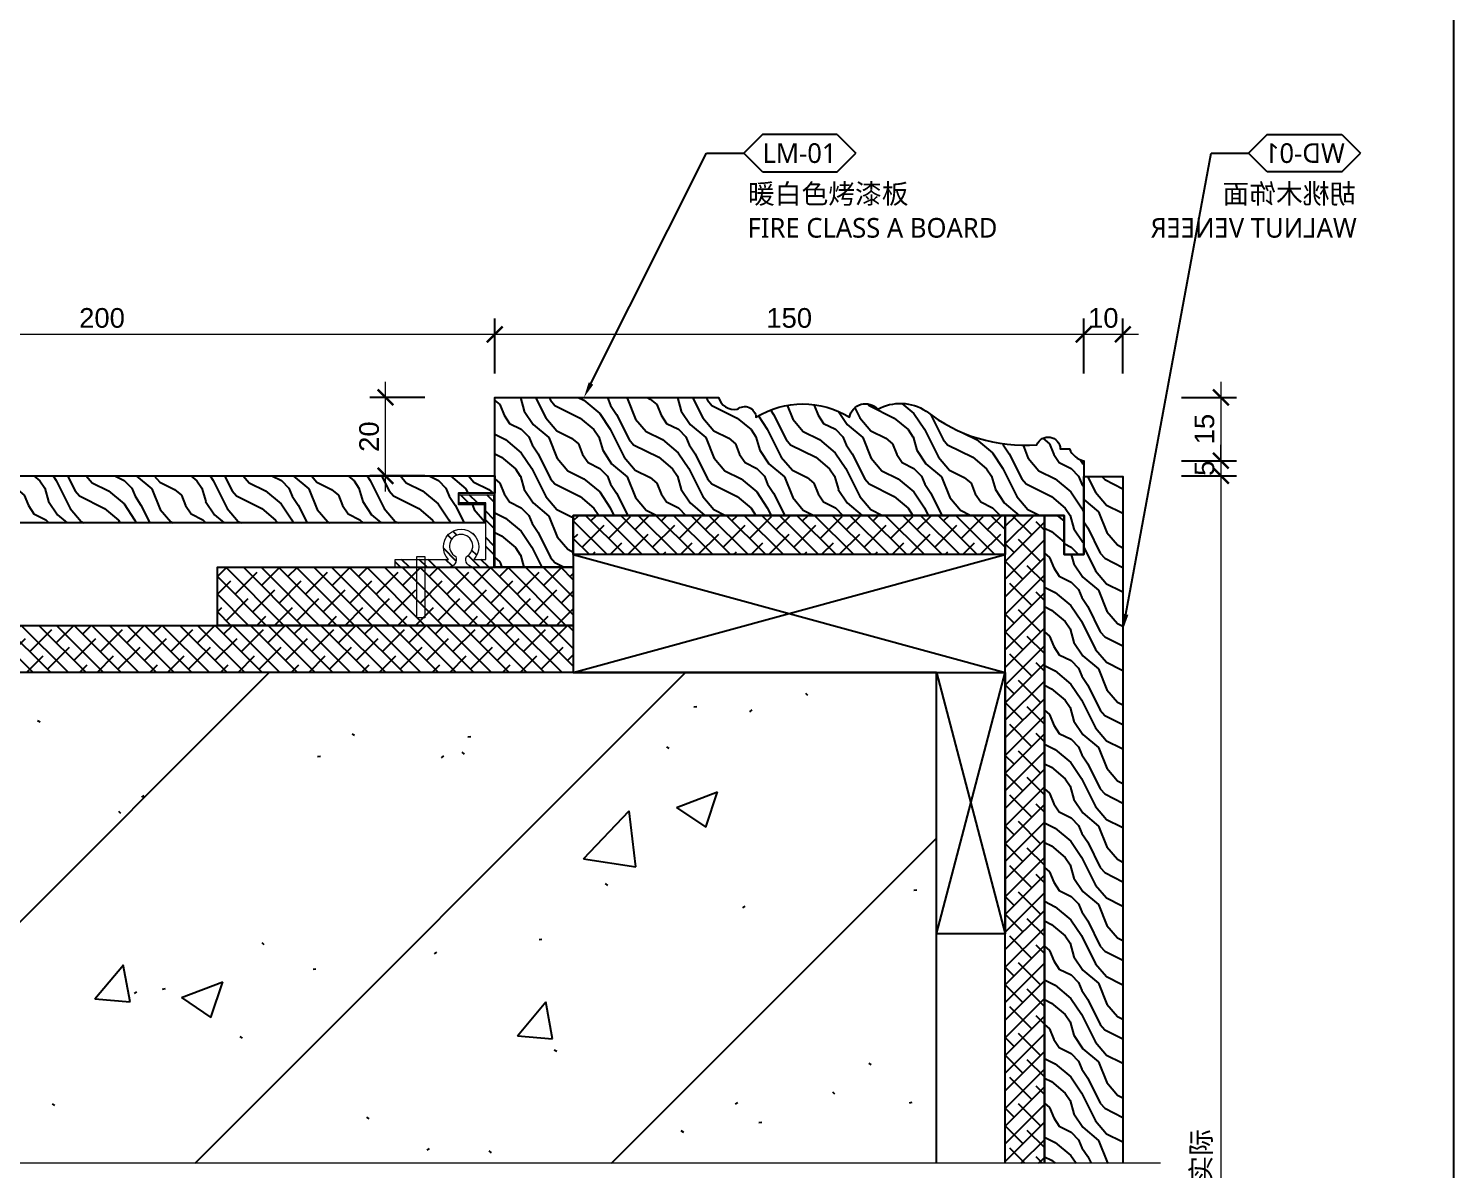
# Model space of a CAD drawing. Header units: millimetres. Extents: x 6321 to 61876, y 123 to 15211.
# Drawn here: x 50862.2 to 51225.1, y 8364.8 to 8655.2 of the extents above; entities that cross this region are included whole.
import ezdxf
from ezdxf import colors
from ezdxf.entities.mleader import LeaderData, LeaderLine
from ezdxf.enums import TextEntityAlignment as Align
from ezdxf.math import Vec2, Vec3

# ---------------------------------------------------------------- set-up
doc = ezdxf.new("R2010")
doc.units = ezdxf.units.MM
doc.layers.get('Defpoints').update_dxf_attribs({"color": 250})
doc.layers.add('_ACM-A-ANNO-DIMS', color=2, linetype='Continuous', lineweight=13)
doc.layers.add('_ACM-A-ANNO-DIMS @ 2', color=2, linetype='Continuous', lineweight=13)
for name, color, linetype in [('I-DETL-LW01', 1, 'Continuous'), ('I-DETL-LW02', 2, 'Continuous'), ('I-DETL-LW251', 251, 'Continuous'), ('PE-尺寸标注', 44, 'Continuous'), ('WALL TYPE$0$G-ANNO-NOTE-CH', 7, 'Continuous'), ('WALL TYPE$0$HATCH', 8, 'Continuous'), ('WALL TYPE$0$I-SECT-LW03', 3, 'Continuous')]:
    doc.layers.add(name, color=color, linetype=linetype)
doc.styles.add('Arial', font='ARIALUNI.ttf')
doc.styles.add('WALL TYPE$0$Aecom Chinese', font='Microsoft YaHei.ttf')
doc.dimstyles.new('Aec-Arch-M-2', dxfattribs={"dimscale": 2, "dimtxt": 2.5, "dimasz": 2, "dimexe": 2, "dimexo": 2, "dimgap": 0.8, "dimtad": 1, "dimdec": 0, "dimrnd": 1, "dimzin": 3, "dimdsep": 46, "dimtxsty": 'Arial', "dimblk": 'WALL TYPE$0$_ArchTick', "dimcen": 2.5, "dimdle": 2, "dimclrd": 256, "dimclre": 256, "dimclrt": 256, "dimazin": 2, "dimtfac": 0.75, "dimtdec": 0, "dimtix": 1, "dimtmove": 2, "dimatfit": 2, "dimfxl": 5, "dimfxlon": 1, "dimtolj": 1, "dimtzin": 0, "dimlwd": -1, "dimarcsym": 0})

# ---------------------------------------------------------------- blocks, each defined once
blk = doc.blocks.new('海龙_1215174788')
at = {"layer": 'I-DETL-LW01'}
for p, q in [((-54.99961099407665, 0), (54.99961099407665, -30.00060239396589)), ((-54.99961099407665, -30.00060239396589), (54.99961099407665, 0))]:
    blk.add_line(p, q, dxfattribs=at)
blk.add_lwpolyline([(54.99961099407665, -30.00060239396589), (-54.99961099407665, -30.00060239396589), (-54.99961099407665, 0), (54.99961099407665, 0), (54.99961099407665, -30.00060239396589)], close=True, dxfattribs=at)
blk = doc.blocks.new('海龙_1215173755')
at = {"layer": 'WALL TYPE$0$HATCH', "ltscale": 2}
h = blk.add_hatch(dxfattribs=at)
h.set_pattern_fill('ANSI32', color=256, scale=0.5)
h.set_pattern_definition([(45, (-39299.69784487303, -12402.66931678472), (-3.367596045400933, 3.367596045400933), []), (45, (-39297.45277987303, -12402.66931678472), (-3.367596045400933, 3.367596045400933), [])])
edge = h.paths.add_edge_path()
edge.add_line((2.291405648800719, -7.1853693941448), (2.291405648895307, 11.2586301537176))
edge.add_line((2.291405648895307, 11.2586301537176), (-2.766336400527507, 11.2586301537176))
edge.add_arc((-2.766336402286313, 9.258630153718839), 1.999999999998765, 89.99999994961394, 201.2138913290534)
edge.add_arc((-5.973488088030813, 5.890560184772322), 2.965716505140973, -243.08079552205038, 63.080795825394205, ccw=False)
edge.add_arc((-9.180639785015451, 9.258630153719412), 1.999999999998192, 338.7861084524729, 450.0000000000145)
edge.add_line((-9.180639785015956, 11.2586301537176), (-22.73189232477307, 11.2586301537176))
edge.add_line((-22.73189232477307, 11.2586301537176), (-22.73189232477307, 9.258630153717604))
edge.add_line((-22.73189232477307, 9.258630153717604), (-9.180639785015956, 9.258630153717604))
edge.add_arc((-5.973488092764455, 6.085253332828891), 4.511778188748358, 135.3032882784527, 404.6967117215473)
edge.add_line((-2.766336400512955, 9.258630153717604), (0.2914056488953065, 9.258630153717604))
edge.add_line((0.2914056488953065, 9.258630153717604), (0.2914056488007191, -3.505607322171272))
edge.add_line((0.2914056488007191, -3.505607322171272), (0.2914056488007191, -5.106938799261115))
edge.add_line((0.2914056488007191, -5.106938799261115), (-6.499315307970392, -5.10693879925384))
edge.add_line((-6.499315307970392, -5.10693879925384), (-6.499315307970392, -7.1853693941448))
edge.add_line((-6.499315307970392, -7.1853693941448), (2.291405648800719, -7.1853693941448))
at = {"color": 1, "linetype": 'Continuous', "lineweight": 15, "elevation": 7.839925138837386}
blk.add_lwpolyline([(-17.26337170643092, 24.12776406589728), (-17.26337170643092, 8.526522878431933), (-15.24067591447965, 8.526522878431933), (-15.24067591447965, 24.12776406589728)], close=True, dxfattribs=at)
at = {"color": 1, "linetype": 'Continuous', "lineweight": 15}
blk.add_lwpolyline([(2.291405648800719, -7.1853693941448), (2.291405648895307, 11.2586301537176), (-2.766336400527507, 11.2586301537176, 0.5273176530246371), (-4.630808598572912, 8.534928952069095, -4.178275816144416), (-7.31616759148892, 8.534928944960484, 0.5273176539620763), (-9.180639785015956, 11.2586301537176), (-22.73189232477307, 11.2586301537176), (-22.73189232477307, 9.258630153717604), (-9.180639785015956, 9.258630153717604, 2.396255539831327), (-2.766336400512955, 9.258630153717604), (0.2914056488953065, 9.258630153717604), (0.2914056488007191, -3.505607322171272), (0.2914056488007191, -5.106938799261115), (-6.499315307970392, -5.10693879925384), (-6.499315307970392, -7.1853693941448)], format="xyb", close=True, dxfattribs=at)
blk = doc.blocks.new('K_01')
at = {"layer": 'I-DETL-LW01'}
for p, q in [((-8.75, 0), (8.75, -66.47123560730688)), ((-8.75, -66.47123560730688), (8.75, 0))]:
    blk.add_line(p, q, dxfattribs=at)
blk.add_lwpolyline([(8.75, -66.47123560730688), (-8.75, -66.47123560730688), (-8.75, 0), (8.75, 0), (8.75, -66.47123560730688)], close=True, dxfattribs=at)
blk = doc.blocks.new('WALL TYPE$0$_ArchTick')
at = {"color": 0, "linetype": 'ByBlock', "const_width": 0.15}
blk.add_lwpolyline([(-0.5, -0.5), (0.5, 0.5)], dxfattribs=at)
blk = doc.blocks.new('*D140')
at = {"layer": '_ACM-A-ANNO-DIMS', "ltscale": 2, "transparency": 16777216}
blk.add_line((50953.153787875, 8537.32625850591), (50953.153787875, 8565.26753463829), dxfattribs=at)
at = {"layer": '_ACM-A-ANNO-DIMS', "linetype": 'Continuous', "lineweight": -2, "ltscale": 2, "transparency": 16777216}
for p, q in [((50963.153787875, 8561.26753463829), (50949.153787875, 8561.26753463829)), ((50963.153787875, 8541.32625850591), (50949.153787875, 8541.32625850591))]:
    blk.add_line(p, q, dxfattribs=at)
at = {"layer": 'Defpoints', "color": 0, "linetype": 'Continuous', "ltscale": 2, "transparency": 16777216}
for p in [(50953.153787875, 8561.26753463829), (50980.96307391734, 8561.26753463829), (50980.96319550779, 8541.32625850591)]:
    blk.add_point(p, dxfattribs=at)
at = {"layer": '_ACM-A-ANNO-DIMS', "linetype": 'Continuous', "ltscale": 2, "transparency": 16777216, "xscale": 4, "yscale": 4, "zscale": 4}
for p, rotation in [((50953.153787875, 8561.26753463829), 90), ((50953.153787875, 8541.32625850591), 270)]:
    blk.add_blockref('WALL TYPE$0$_ArchTick', p, dxfattribs=dict(at, rotation=rotation))
at = {"layer": '_ACM-A-ANNO-DIMS', "linetype": 'Continuous', "ltscale": 2, "transparency": 16777216, "insert": (50948.99921761577, 8551.296896572083), "char_height": 5, "attachment_point": 5, "rotation": 90, "style": 'Arial'}
blk.add_mtext('\\A1;20', dxfattribs=at)
blk = doc.blocks.new('*D187')
at = {"layer": '_ACM-A-ANNO-DIMS', "linetype": 'Continuous', "lineweight": -2, "ltscale": 2, "transparency": 16777216}
for p, q in [((50780.96321064565, 8567.328876746937), (50780.96321064565, 8581.328876746937)), ((50980.96319550776, 8567.328876746937), (50980.96319550776, 8581.328876746937))]:
    blk.add_line(p, q, dxfattribs=at)
at = {"layer": '_ACM-A-ANNO-DIMS', "ltscale": 2, "transparency": 16777216}
blk.add_line((50984.96319550776, 8577.328876746937), (50776.96321064565, 8577.328876746937), dxfattribs=at)
at = {"layer": 'Defpoints', "color": 0, "linetype": 'Continuous', "ltscale": 2, "transparency": 16777216}
for p in [(50780.96321064565, 8577.328876746937), (50780.96321064565, 8541.32633832728), (50980.96319550776, 8541.326418148645)]:
    blk.add_point(p, dxfattribs=at)
at = {"layer": '_ACM-A-ANNO-DIMS', "linetype": 'Continuous', "ltscale": 2, "transparency": 16777216, "xscale": 4, "yscale": 4, "zscale": 4, "rotation": 180}
blk.add_blockref('WALL TYPE$0$_ArchTick', (50780.96321064565, 8577.328876746937), dxfattribs=at)
at = {"layer": '_ACM-A-ANNO-DIMS', "linetype": 'Continuous', "ltscale": 2, "transparency": 16777216, "xscale": 4, "yscale": 4, "zscale": 4}
blk.add_blockref('WALL TYPE$0$_ArchTick', (50980.96319550776, 8577.328876746937), dxfattribs=at)
at = {"layer": '_ACM-A-ANNO-DIMS', "linetype": 'Continuous', "ltscale": 2, "transparency": 16777216, "insert": (50880.96320307671, 8581.483447006145), "char_height": 5, "attachment_point": 5, "style": 'Arial'}
blk.add_mtext('\\A1;200', dxfattribs=at)
blk = doc.blocks.new('*D188')
at = {"layer": '_ACM-A-ANNO-DIMS', "linetype": 'Continuous', "lineweight": -2, "ltscale": 2, "transparency": 16777216}
for p, q in [((50980.96319550776, 8567.328876746978), (50980.96319550776, 8581.328876746978)), ((51130.96319550776, 8567.328876746978), (51130.96319550776, 8581.328876746978))]:
    blk.add_line(p, q, dxfattribs=at)
at = {"layer": '_ACM-A-ANNO-DIMS', "ltscale": 2, "transparency": 16777216}
blk.add_line((51134.96319550776, 8577.328876746978), (50976.96319550776, 8577.328876746978), dxfattribs=at)
at = {"layer": 'Defpoints', "color": 0, "linetype": 'Continuous', "ltscale": 2, "transparency": 16777216}
for p in [(50980.96319550776, 8577.328876746978), (50980.96319550776, 8541.326418148645), (51130.96319550776, 8541.326478014671)]:
    blk.add_point(p, dxfattribs=at)
at = {"layer": '_ACM-A-ANNO-DIMS', "linetype": 'Continuous', "ltscale": 2, "transparency": 16777216, "xscale": 4, "yscale": 4, "zscale": 4, "rotation": 180}
blk.add_blockref('WALL TYPE$0$_ArchTick', (50980.96319550776, 8577.328876746978), dxfattribs=at)
at = {"layer": '_ACM-A-ANNO-DIMS', "linetype": 'Continuous', "ltscale": 2, "transparency": 16777216, "xscale": 4, "yscale": 4, "zscale": 4}
blk.add_blockref('WALL TYPE$0$_ArchTick', (51130.96319550776, 8577.328876746978), dxfattribs=at)
at = {"layer": '_ACM-A-ANNO-DIMS', "linetype": 'Continuous', "ltscale": 2, "transparency": 16777216, "insert": (51055.96319550776, 8581.483447006187), "char_height": 5, "attachment_point": 5, "style": 'Arial'}
blk.add_mtext('\\A1;150', dxfattribs=at)
blk = doc.blocks.new('*D184')
at = {"layer": '_ACM-A-ANNO-DIMS', "linetype": 'Continuous', "lineweight": -2, "ltscale": 2, "transparency": 16777216}
for p, q in [((51130.96319550776, 8567.32887674701), (51130.96319550776, 8581.32887674701)), ((51140.96319550776, 8567.32887674701), (51140.96319550776, 8581.32887674701))]:
    blk.add_line(p, q, dxfattribs=at)
at = {"layer": '_ACM-A-ANNO-DIMS', "ltscale": 2, "transparency": 16777216}
blk.add_line((51144.96319550776, 8577.32887674701), (51126.96319550776, 8577.32887674701), dxfattribs=at)
at = {"layer": 'Defpoints', "color": 0, "linetype": 'Continuous', "ltscale": 2, "transparency": 16777216}
for p in [(51130.96319550776, 8577.32887674701), (51130.96319550776, 8541.326478014671), (51140.96319550776, 8541.32648200574)]:
    blk.add_point(p, dxfattribs=at)
at = {"layer": '_ACM-A-ANNO-DIMS', "linetype": 'Continuous', "ltscale": 2, "transparency": 16777216, "xscale": 4, "yscale": 4, "zscale": 4, "rotation": 180}
blk.add_blockref('WALL TYPE$0$_ArchTick', (51130.96319550776, 8577.32887674701), dxfattribs=at)
at = {"layer": '_ACM-A-ANNO-DIMS', "linetype": 'Continuous', "ltscale": 2, "transparency": 16777216, "xscale": 4, "yscale": 4, "zscale": 4}
blk.add_blockref('WALL TYPE$0$_ArchTick', (51140.96319550776, 8577.32887674701), dxfattribs=at)
at = {"layer": '_ACM-A-ANNO-DIMS', "linetype": 'Continuous', "ltscale": 2, "transparency": 16777216, "insert": (51135.96319550776, 8581.483447006218), "char_height": 5, "attachment_point": 5, "style": 'Arial'}
blk.add_mtext('\\A1;10', dxfattribs=at)
blk = doc.blocks.new('*D183')
at = {"layer": '_ACM-A-ANNO-DIMS', "ltscale": 2, "transparency": 16777216}
blk.add_line((51165.88811709342, 8545.326482005743), (51165.88811709342, 8177.533391093795), dxfattribs=at)
at = {"layer": '_ACM-A-ANNO-DIMS', "linetype": 'Continuous', "lineweight": -2, "ltscale": 2, "transparency": 16777216}
for p, q in [((51155.88811709342, 8541.326482005743), (51169.88811709342, 8541.326482005743)), ((51155.88811709342, 8181.533391093795), (51169.88811709342, 8181.533391093795))]:
    blk.add_line(p, q, dxfattribs=at)
at = {"layer": 'Defpoints', "color": 0, "linetype": 'Continuous', "ltscale": 2, "transparency": 16777216}
for p in [(51140.96319550779, 8541.326482005743), (51140.96319550792, 8181.533391093795), (51165.88811709342, 8181.533391093795)]:
    blk.add_point(p, dxfattribs=at)
at = {"layer": '_ACM-A-ANNO-DIMS', "linetype": 'Continuous', "ltscale": 2, "transparency": 16777216, "xscale": 4, "yscale": 4, "zscale": 4}
for p, rotation in [((51165.88811709342, 8541.326482005743), 90), ((51165.88811709342, 8181.533391093795), 270)]:
    blk.add_blockref('WALL TYPE$0$_ArchTick', p, dxfattribs=dict(at, rotation=rotation))
at = {"layer": '_ACM-A-ANNO-DIMS', "linetype": 'Continuous', "ltscale": 2, "transparency": 16777216, "insert": (51161.1145154563, 8361.429936549754), "char_height": 5, "attachment_point": 5, "rotation": 90, "style": 'Arial'}
blk.add_mtext('\\A1;根据实际', dxfattribs=at)
blk = doc.blocks.new('*D180')
at = {"layer": '_ACM-A-ANNO-DIMS', "ltscale": 2, "transparency": 16777216}
for p, q in [((51165.88811709334, 8545.176906313254), (51165.88811709334, 8549.176906313254)), ((51165.88811709334, 8545.176906313254), (51165.88811709334, 8541.326482005743)), ((51165.88811709334, 8541.326482005743), (51165.88811709334, 8537.326482005743))]:
    blk.add_line(p, q, dxfattribs=at)
at = {"layer": '_ACM-A-ANNO-DIMS', "linetype": 'Continuous', "lineweight": -2, "ltscale": 2, "transparency": 16777216}
for p, q in [((51155.88811709334, 8545.176906313254), (51169.88811709334, 8545.176906313254)), ((51155.88811709334, 8541.326482005743), (51169.88811709334, 8541.326482005743))]:
    blk.add_line(p, q, dxfattribs=at)
at = {"layer": 'Defpoints', "color": 0, "linetype": 'Continuous', "ltscale": 2, "transparency": 16777216}
for p in [(51140.96319550779, 8545.176906313254), (51140.96319550779, 8541.326482005743), (51165.88811709334, 8541.326482005743)]:
    blk.add_point(p, dxfattribs=at)
at = {"layer": '_ACM-A-ANNO-DIMS', "linetype": 'Continuous', "ltscale": 2, "transparency": 16777216, "xscale": 4, "yscale": 4, "zscale": 4}
for p, rotation in [((51165.88811709334, 8545.176906313254), 270), ((51165.88811709334, 8541.326482005743), 90)]:
    blk.add_blockref('WALL TYPE$0$_ArchTick', p, dxfattribs=dict(at, rotation=rotation))
at = {"layer": '_ACM-A-ANNO-DIMS', "linetype": 'Continuous', "ltscale": 2, "transparency": 16777216, "insert": (51161.74548407832, 8543.251694159482), "char_height": 5, "attachment_point": 5, "rotation": 90, "style": 'Arial'}
blk.add_mtext('\\A1;5', dxfattribs=at)
blk = doc.blocks.new('*D179')
at = {"layer": '_ACM-A-ANNO-DIMS', "ltscale": 2, "transparency": 16777216}
blk.add_line((51165.88811709334, 8565.267882239374), (51165.88811709334, 8541.176906313254), dxfattribs=at)
at = {"layer": '_ACM-A-ANNO-DIMS', "linetype": 'Continuous', "lineweight": -2, "ltscale": 2, "transparency": 16777216}
for p, q in [((51155.88811709334, 8561.267882239374), (51169.88811709334, 8561.267882239374)), ((51155.88811709334, 8545.176906313254), (51169.88811709334, 8545.176906313254))]:
    blk.add_line(p, q, dxfattribs=at)
at = {"layer": 'Defpoints', "color": 0, "linetype": 'Continuous', "ltscale": 2, "transparency": 16777216}
for p in [(51140.96319550779, 8561.267882239374), (51140.96319550779, 8545.176906313254), (51165.88811709334, 8545.176906313254)]:
    blk.add_point(p, dxfattribs=at)
at = {"layer": '_ACM-A-ANNO-DIMS', "linetype": 'Continuous', "ltscale": 2, "transparency": 16777216, "xscale": 4, "yscale": 4, "zscale": 4}
for p, rotation in [((51165.88811709334, 8561.267882239374), 90), ((51165.88811709334, 8545.176906313254), 270)]:
    blk.add_blockref('WALL TYPE$0$_ArchTick', p, dxfattribs=dict(at, rotation=rotation))
at = {"layer": '_ACM-A-ANNO-DIMS', "linetype": 'Continuous', "ltscale": 2, "transparency": 16777216, "insert": (51161.73354683411, 8553.222394276298), "char_height": 5, "attachment_point": 5, "rotation": 90, "style": 'Arial'}
blk.add_mtext('\\A1;15', dxfattribs=at)
blk = doc.blocks.new('WHA12202707')
at = {"transparency": 16777216}
for p, q in [((2.381249999995816, 2.381249999998545), (0, 0)), ((11.90624999998818, 2.381249999998545), (2.381249999995816, 2.381249999998545)), ((11.90624999998818, 2.381249999998545), (14.28749999998399, 0)), ((2.381249999995816, -2.381249999994907), (0, 0)), ((11.90624999998818, -2.381249999994907), (14.28749999998399, 0)), ((2.381249999995816, -2.381249999994907), (11.90624999998818, -2.381249999994907))]:
    blk.add_line(p, q, dxfattribs=at)
at = {"transparency": 16777216, "style": 'WALL TYPE$0$Aecom Chinese'}
blk.add_attdef('英文2', (0.4915142908575945, -14.58335883787367), '', height=2.5, dxfattribs=at)
at = {"layer": 'WALL TYPE$0$G-ANNO-NOTE-CH', "transparency": 16777216, "style": 'WALL TYPE$0$Aecom Chinese'}
blk.add_attdef('编号', text='', height=2.5, dxfattribs=at).set_placement((7.100982051833853, 0), align=Align.MIDDLE)
for tag, p in [('中文', (0.5380008727915992, -5.178695852169766)), ('英文', (0.4915142908830603, -9.507158057298511))]:
    blk.add_attdef(tag, text='', height=2.5, dxfattribs=at).set_placement(p, align=Align.MIDDLE_LEFT)

msp = doc.modelspace()

# ---------------------------------------------------------------- hatches: boundary and pattern name
h = msp.add_hatch()
h.set_pattern_fill('0-钢筋混凝土001-DOM', color=250, scale=15, pattern_type=2)
h.set_pattern_definition([(45, (48203.46319550776, 10862.37605782841), (-53.03300858899107, 53.03300858899107), []), (49.99999999999999, (48203.46319550776, 10862.37605782841), (107.589027390113, -9.412820247389266), [11.25, -123.75]), (355, (48203.46319550776, 10862.37605782841), (-20.81270004195, 112.8288200550018), [9, -99]), (100.4514, (48212.42894750276, 10861.59165682382), (86.77640725710323, 103.415931309143), [9.5610285, -105.1713168]), (46.18420000000001, (48203.46319550776, 10892.37605782841), (160.0861572938467, -24.82785214935271), [16.875, -185.625]), (96.6356, (48216.80370725277, 10890.30706177382), (140.1994058323055, 146.1176806350663), [14.3415432, -157.75695]), (351.1842, (48203.46319550776, 10892.37605782841), (140.1992917700441, 146.1177901387987), [13.5, -148.5]), (21, (48218.46319550776, 10884.87605782841), (89.53605781776925, -60.39283359980082), [11.25, -123.75]), (326.0000000000001, (48218.46319550776, 10884.87605782841), (36.49729978823727, 108.772506757028), [9, -99]), (71.4514, (48225.92453045726, 10879.84331692832), (126.0333942872235, 48.37957450649286), [9.5610285, -105.1713168]), (37.50000000000001, (48203.46319550726, 10862.37605782832), (1.8239782975936, 49.93407807469672), [0.75, -97.8, 0.75, -100.5, 0.75, -99.375]), (7.499999999999999, (48203.46319550726, 10862.37605782832), (39.46043061632229, 59.16175678235403), [0.75, -57.3, 0.75, -95.55, 0.75, -37.875]), (327.5, (48170.01319550726, 10862.37605782832), (80.07336542586135, -3.383230760156997), [0.75, -37.5, 0.75, -117, 0.75, -155.25]), (317.5, (48155.01319550276, 10862.37605782382), (87.47792540135794, 15.01574734984763), [0.75, -48.75, 0.75, -77.69999999999999, 0.75, -110.25])])
h.paths.add_polyline_path([(51093.46319550777, 8356.343918239701), (50827.31908798958, 8356.343918239701), (50824.81908798959, 8349.475224691061), (50819.81908798958, 8363.212611788342), (50817.31908798958, 8356.343918239701), (50520.2005391782, 8356.343918239701), (50520.20053917819, 8231.420238531206), (51093.46319550776, 8231.420238531206)])
h.paths.add_polyline_path([(50827.31908798959, 8366.343918239701), (51093.46319550778, 8366.343918239701), (51093.46319550776, 8491.267597948197), (50520.20053917821, 8491.267597948197), (50520.20053917821, 8391.944891640087), (50527.06923272684, 8389.44489164009), (50513.33184562957, 8384.44489164009), (50520.20053917819, 8381.944891640094), (50520.2005391782, 8366.343918239701), (50817.3190879896, 8366.343918239701), (50819.81908798958, 8368.650253528258), (50824.81908798959, 8359.475224691054)])
at = {"layer": 'I-DETL-LW251'}
h = msp.add_hatch(dxfattribs=at)
h.set_pattern_fill('ANSI38', color=250, angle=-90.00000000000001)
h.set_pattern_definition([(315, (11678.68264750297, -4399.460379394189), (2.245064030267289, 2.245064030267288), []), (44.99999999999999, (11678.68264750297, -4399.460379394189), (2.24506403026729, 6.735192090801864), [7.9375, -4.7625])])
h.paths.add_polyline_path([(51110.96319550776, 8521.268200342165), (51000.96397351961, 8521.268200342165), (51000.96397351961, 8531.268200342165), (51110.96319550776, 8531.268200342165)])
h = msp.add_hatch(dxfattribs=at)
h.set_pattern_fill('ANSI38', color=250, angle=-1.272221872585407e-14)
h.set_pattern_definition([(44.99999999999999, (11678.68264750297, -4268.35191951361), (-2.245064030267288, 2.245064030267289), []), (135, (11678.68264750297, -4268.35191951361), (-6.735192090801863, 2.24506403026729), [7.9375, -4.7625])])
h.paths.add_polyline_path([(51110.96319550777, 8366.343918239701), (51120.96319550776, 8366.343918239701), (51120.96319550776, 8531.268327303998), (51110.96319550776, 8531.268327303998)])
h.paths.add_polyline_path([(51120.96319550776, 8356.343918239701), (51110.96319550777, 8356.343918239701), (51110.96319550776, 8191.419448201152), (51120.96319550776, 8191.419448201152)])
h = msp.add_hatch(dxfattribs=at)
h.set_pattern_fill('ANSI38', color=250, angle=-90.00000000000001)
h.set_pattern_definition([(315, (51449.17870680094, 7312.326400421095), (2.245064030267289, 2.245064030267288), []), (44.99999999999999, (51449.17870680094, 7312.326400421095), (2.24506403026729, 6.735192090801864), [7.9375, -4.7625])])
h.paths.add_polyline_path([(50910.33831207493, 8503.267628388443), (50910.33831207493, 8518.067628388446), (51000.96397351961, 8518.06762834116), (51000.96397351961, 8503.267628341157)])
h = msp.add_hatch(dxfattribs=at)
h.set_pattern_fill('ANSI38', color=250, angle=-90.00000000000001)
h.set_pattern_definition([(315, (40173.8296420254, 44303.11355997675), (2.245064030267289, 2.245064030267288), []), (44.99999999999999, (40173.8296420254, 44303.11355997675), (2.24506403026729, 6.735192090801864), [7.9375, -4.7625])])
h.paths.add_polyline_path([(50520.2005391782, 8491.267597948197), (50520.2005391782, 8503.26759794819), (51000.96397351961, 8503.267597948197), (51000.96397351961, 8491.267597948197)])
at = {"layer": 'PE-尺寸标注'}
h = msp.add_hatch(dxfattribs=at)
h.set_pattern_fill('木纹面1', color=250, scale=5, angle=-90.00000000000001, style=0, pattern_type=2)
h.set_pattern_definition([(333.43494882, (11679.54917000297, -4417.393640644189), (-1.019976211198673e-09, -19.9999999776412), [4.62136835, -17.7393114]), (310.60129465, (11696.84313625297, -4404.236601294188), (1.801355298598903e-08, -19.99999998960277), [4.1580665, -88.037378]), (310.60129465, (11716.84313625297, -4414.236601294188), (1.801355298598903e-08, -19.99999998960277), [4.1580665, -88.037378]), (310.60129465, (11736.84313625297, -4424.236601294188), (-1.452601694144764e-08, -19.99999995163994), [4.1580665, -88.037378]), (333.43494882, (11676.75429800297, -4407.246204644189), (-1.019976211198673e-09, -19.9999999776412), [4.2370078, -18.12367195]), (320.19442891, (11680.54399300297, -4409.141052144189), (7.906954014466862e-10, -20.00000001048198), [2.2404905, -75.862006]), (320.19442891, (11700.54399300297, -4419.141052144189), (7.906954014466862e-10, -20.00000001048198), [2.2404905, -75.862006]), (320.19442891, (11720.54399300297, -4429.141052144189), (7.906954014466862e-10, -20.00000001048198), [2.2404905, -75.862006]), (291.80140949, (11682.26518550297, -4410.575379194189), (-2.658084518818019e-08, -19.99999999207265), [2.86871215, -50.9829359]), (303.69006753, (11683.33059845297, -4413.238911594189), (-1.246418956594856e-08, -20.00000002516126), [2.521813, -33.53369975]), (333.4349488, (11684.72944860297, -4415.337186844189), (-8.001292847099853e-09, -19.9999999776412), [3.3552885, -19.0053909]), (315, (11687.73051020297, -4416.837717644189), (-3.216245293956312e-15, -19.99999996643937), [2.7178182, -53.8507243]), (315, (11707.73051020297, -4426.837717644189), (-3.216245293956312e-15, -19.99999996643937), [2.7178182, -53.8507243]), (291.80140949, (11689.65229785297, -4418.759505294189), (-2.658084518818019e-08, -19.99999999207265), [2.19237, -51.65927799999999]), (333.4349488, (11676.29213715297, -4400.765124194189), (-8.001292847099853e-09, -19.9999999776412), [7.1895999, -15.1710799]), (320.19442891, (11682.72271080297, -4403.980411044189), (7.906954014466862e-10, -20.00000001048198), [4.573562, -73.5289349]), (320.19442891, (11702.72271080297, -4413.980411044189), (7.906954014466862e-10, -20.00000001048198), [4.573562, -73.5289349]), (320.19442891, (11722.72271080297, -4423.980411044189), (7.906954014466862e-10, -20.00000001048198), [4.573562, -73.5289349]), (303.69006753, (11686.23621835297, -4406.908333994189), (-1.246418956594856e-08, -20.00000002516126), [2.2405595, -33.8149534]), (285.9453959, (11687.47905705297, -4408.772592044189), (-1.449476090150599e-06, -19.99999999510854), [3.5624845, -69.23861445]), (303.69006753, (11688.45774675297, -4412.198006144189), (-1.246418956594856e-08, -20.00000002516126), [4.0929665, -31.9625462]), (320.19442891, (11690.72811610297, -4415.603560144189), (7.906954014466862e-10, -20.00000001048198), [5.197338, -72.905159]), (320.19442891, (11710.72811610297, -4425.603560144189), (7.906954014466862e-10, -20.00000001048198), [5.197338, -72.905159]), (320.1944289, (11730.72811610297, -4435.603560144189), (-2.699962361392391e-09, -20.00000001048198), [5.197338, -72.905159]), (291.80140949, (11694.72082385297, -4418.930819994189), (-2.658084518818019e-08, -19.99999999207265), [5.7145015, -48.137147]), (320.19442891, (11683.68264750297, -4399.460379394189), (7.906954014466862e-10, -20.00000001048198), [5.214066750000001, -72.88842999999999]), (320.19442891, (11703.68264750297, -4409.460379394189), (7.906954014466862e-10, -20.00000001048198), [5.214066750000001, -72.88842999999999]), (320.19442891, (11723.68264750297, -4419.460379394189), (7.906954014466862e-10, -20.00000001048198), [5.214066750000001, -72.88842999999999]), (303.69006753, (11687.68820450297, -4402.798343594189), (-1.246418956594856e-08, -20.00000002516126), [4.838075, -31.21743775]), (296.56505118, (11690.37188570297, -4406.823865294189), (1.019971999154131e-09, -19.9999999776412), [7.985959999999985, -81.45675899999978]), (296.56505118, (11710.37188570297, -4416.823865294189), (1.019971999154131e-09, -19.9999999776412), [7.985959999999985, -81.45675899999978]), (310.60129465, (11693.94333400297, -4413.966746394189), (1.801355298598903e-08, -19.99999998960277), [4.319301400000001, -87.87614315]), (310.60129465, (11713.94333400297, -4423.966746394189), (1.801355298598903e-08, -19.99999998960277), [4.319301400000001, -87.87614315]), (310.60129465, (11733.94333400297, -4433.966744394189), (1.801355298598903e-08, -19.99999998960277), [4.319301400000001, -87.87614315]), (303.69006753, (11690.46652305297, -4400.795068894189), (-1.246418956594856e-08, -20.00000002516126), [2.73579165, -33.31972211]), (296.5650512, (11691.98406720297, -4403.071385144189), (8.001286414609262e-09, -19.9999999776412), [7.158076199999986, -82.28464299999976]), (296.5650512, (11711.98406720297, -4413.071385144189), (-8.144143126213724e-08, -20.00000002236256), [7.158076199999986, -82.28464299999976]), (310.60129465, (11695.18525600297, -4409.473763144189), (1.801355298598903e-08, -19.99999998960277), [1.700823, -90.49462155]), (310.60129465, (11715.18525600297, -4419.473763144189), (1.801355298598903e-08, -19.99999998960277), [1.700823, -90.49462155]), (310.60129465, (11735.18525600297, -4429.473762894188), (1.801355298598903e-08, -19.99999998960277), [1.700823, -90.49462155])])
edge = h.paths.add_edge_path()
edge.add_line((51125.96287861154, 8531.268418763451), (51000.96397351961, 8531.267656591914))
edge.add_line((51000.96397351961, 8531.267656591914), (51000.96397353359, 8518.06762834638))
edge.add_line((51000.96397353359, 8518.06762834638), (50980.96397353359, 8518.06762834638))
edge.add_line((50980.96397353359, 8518.06762834638), (50980.96397351961, 8561.267534643772))
edge.add_line((50980.96397351961, 8561.267534643772), (51037.97091500978, 8561.267882239361))
edge.add_arc((51042.06354434999, 8562.459797196834), 4.262660692834943, 196.2373832834958, 279.1139204486165)
edge.add_arc((51044.63016726039, 8556.07615526668), 2.882226526251511, 3.240017189811283, 131.0135771681956, ccw=False)
edge.add_arc((51059.42983588472, 8537.008640590819), 22.62618195595348, 58.20531926711709, 121.79717405155569, ccw=False)
edge.add_arc((51075.39892510635, 8555.57057624419), 4.102787472591847, 40.76570325641518, 170.6154828162772, ccw=False)
edge.add_arc((51084.28548259209, 8547.994269216819), 11.77156623235127, 56.32858522746869, 119.40255561204779, ccw=False)
edge.add_arc((51116.06661945932, 8590.097685024633), 41.00637843887581, 231.9847703042721, 274.1595762516366)
edge.add_arc((51121.92373488429, 8548.117206711959), 3.079146203870719, 1.418655039686314, 159.4249879945239, ccw=False)
edge.add_line((51125.00193727404, 8548.193439202249), (51127.38719117108, 8548.193686394832))
edge.add_arc((51131.85314233568, 8549.85956656734), 4.76653716587869, 200.4564207560788, 259.2354401455426)
edge.add_line((51130.96287861154, 8545.176906313249), (51130.96287861154, 8521.26844925058))
edge.add_line((51130.96287861154, 8521.26844925058), (51125.96287861154, 8521.26844925058))
edge.add_line((51125.96287861154, 8521.26844925058), (51125.96287861154, 8531.26844925058))
h = msp.add_hatch(dxfattribs=at)
h.set_pattern_fill('木纹面1', color=250, scale=5, angle=-90.00000000000001, style=0, pattern_type=2)
h.set_pattern_definition([(333.4349488199999, (39998.43932533385, 44079.56242944697), (-1.019976668893771e-09, -19.9999999776412), [4.621368349999997, -17.73931139999999]), (310.60129465, (40015.73329158385, 44092.71946879697), (1.801355252829393e-08, -19.99999998960277), [4.1580665, -88.037378]), (310.60129465, (40035.73329158385, 44082.71946879697), (1.801355252829393e-08, -19.99999998960277), [4.1580665, -88.037378]), (310.60129465, (40055.73329158385, 44072.71946879697), (-1.452601739914274e-08, -19.99999995163994), [4.1580665, -88.037378]), (333.4349488199999, (39995.64445333385, 44089.70986544697), (-1.019976668893771e-09, -19.9999999776412), [4.237007799999997, -18.12367194999999]), (320.19442891, (39999.43414833385, 44087.81501794697), (7.906949437515879e-10, -20.00000001048198), [2.240490499999999, -75.86200599999995]), (320.19442891, (40019.43414833385, 44077.81501794697), (7.906949437515879e-10, -20.00000001048198), [2.240490499999999, -75.86200599999995]), (320.19442891, (40039.43414833385, 44067.81501794697), (7.906949437515879e-10, -20.00000001048198), [2.240490499999999, -75.86200599999995]), (291.80140949, (40001.15534083385, 44086.38069089698), (-2.658084564587528e-08, -19.99999999207265), [2.86871215, -50.9829359]), (303.69006753, (40002.22075378385, 44083.71715849697), (-1.246419002364366e-08, -20.00000002516126), [2.521813, -33.53369975]), (333.4349488, (40003.61960393385, 44081.61888324697), (-8.001293304794952e-09, -19.9999999776412), [3.3552885, -19.0053909]), (315, (40006.62066553385, 44080.11835244697), (-3.673940391277071e-15, -19.99999996643937), [2.7178182, -53.8507243]), (315, (40026.62066553385, 44070.11835244697), (-3.673940391277071e-15, -19.99999996643937), [2.7178182, -53.8507243]), (291.80140949, (40008.54245318385, 44078.19656479697), (-2.658084564587528e-08, -19.99999999207265), [2.19237, -51.65927799999999]), (333.4349488, (39995.18229248385, 44096.19094589697), (-8.001293304794952e-09, -19.9999999776412), [7.1895999, -15.1710799]), (320.19442891, (40001.61286613384, 44092.97565904697), (7.906949437515879e-10, -20.00000001048198), [4.573561999999997, -73.52893489999995]), (320.19442891, (40021.61286613384, 44082.97565904697), (7.906949437515879e-10, -20.00000001048198), [4.573561999999997, -73.52893489999995]), (320.19442891, (40041.61286613384, 44072.97565904697), (7.906949437515879e-10, -20.00000001048198), [4.573561999999997, -73.52893489999995]), (303.69006753, (40005.12637368384, 44090.04773609697), (-1.246419002364366e-08, -20.00000002516126), [2.2405595, -33.8149534]), (285.9453959, (40006.36921238385, 44088.18347804697), (-1.449476090608294e-06, -19.99999999510854), [3.5624845, -69.23861444999999]), (303.69006753, (40007.34790208385, 44084.75806394697), (-1.246419002364366e-08, -20.00000002516126), [4.0929665, -31.9625462]), (320.19442891, (40009.61827143385, 44081.35250994698), (7.906949437515879e-10, -20.00000001048198), [5.197337999999998, -72.90515899999995]), (320.19442891, (40029.61827143385, 44071.35250994698), (7.906949437515879e-10, -20.00000001048198), [5.197337999999998, -72.90515899999995]), (320.1944289, (40049.61827143385, 44061.35250994698), (-2.69996281908749e-09, -20.00000001048198), [5.197338, -72.905159]), (291.80140949, (40013.61097918385, 44078.02525009697), (-2.658084564587528e-08, -19.99999999207265), [5.7145015, -48.137147]), (320.19442891, (40002.57280283385, 44097.49569069697), (7.906949437515879e-10, -20.00000001048198), [5.214066749999998, -72.88842999999994]), (320.19442891, (40022.57280283385, 44087.49569069697), (7.906949437515879e-10, -20.00000001048198), [5.214066749999998, -72.88842999999994]), (320.19442891, (40042.57280283385, 44077.49569069697), (7.906949437515879e-10, -20.00000001048198), [5.214066749999998, -72.88842999999994]), (303.69006753, (40006.57835983385, 44094.15772649697), (-1.246419002364366e-08, -20.00000002516126), [4.838075, -31.21743775]), (296.56505118, (40009.26204103385, 44090.13220479697), (1.019971541459033e-09, -19.9999999776412), [7.98595999999998, -81.45675899999969]), (296.56505118, (40029.26204103385, 44080.13220479697), (1.019971541459033e-09, -19.9999999776412), [7.98595999999998, -81.45675899999969]), (310.60129465, (40012.83348933385, 44082.98932369697), (1.801355252829393e-08, -19.99999998960277), [4.319301400000001, -87.87614315]), (310.60129465, (40032.83348933385, 44072.98932369697), (1.801355252829393e-08, -19.99999998960277), [4.319301400000001, -87.87614315]), (310.60129465, (40052.83348933385, 44062.98932569697), (1.801355252829393e-08, -19.99999998960277), [4.319301400000001, -87.87614315]), (303.69006753, (40009.35667838385, 44096.16100119697), (-1.246419002364366e-08, -20.00000002516126), [2.73579165, -33.31972211]), (296.5650512, (40010.87422253385, 44093.88468494698), (8.001285956914164e-09, -19.9999999776412), [7.15807619999998, -82.28464299999968]), (296.5650512, (40030.87422253385, 44083.88468494698), (-8.144143171983234e-08, -20.00000002236256), [7.15807619999998, -82.28464299999968]), (310.60129465, (40014.07541133385, 44087.48230694696), (1.801355252829393e-08, -19.99999998960277), [1.700823, -90.49462155]), (310.60129465, (40034.07541133385, 44077.48230694696), (1.801355252829393e-08, -19.99999998960277), [1.700823, -90.49462155]), (310.60129465, (40054.07541133385, 44067.48230719697), (1.801355252829393e-08, -19.99999998960277), [1.700823, -90.49462155])])
h.paths.add_polyline_path([(50780.96321064568, 8529.326258505906), (50780.96318673631, 8541.326258505906), (50980.96319550776, 8541.326258505906), (50980.96319550776, 8536.873770363098), (50971.77040452113, 8536.873770363098), (50971.77040452113, 8534.071054842112), (50978.3812857203, 8534.07105484212), (50978.380492376, 8529.326258506117)])
h = msp.add_hatch(dxfattribs=at)
h.set_pattern_fill('木纹面1', color=250, scale=5, angle=-90.00000000000001, style=0, pattern_type=2)
h.set_pattern_definition([(333.43494882, (11679.54917000297, -4286.28518076361), (-1.019976211198673e-09, -19.9999999776412), [4.62136835, -17.7393114]), (310.60129465, (11696.84313625297, -4273.128141413609), (1.801355298598903e-08, -19.99999998960277), [4.1580665, -88.037378]), (310.60129465, (11716.84313625297, -4283.128141413609), (1.801355298598903e-08, -19.99999998960277), [4.1580665, -88.037378]), (310.60129465, (11736.84313625297, -4293.128141413609), (-1.452601694144764e-08, -19.99999995163994), [4.1580665, -88.037378]), (333.43494882, (11676.75429800297, -4276.13774476361), (-1.019976211198673e-09, -19.9999999776412), [4.2370078, -18.12367195]), (320.19442891, (11680.54399300297, -4278.032592263609), (7.906954014466862e-10, -20.00000001048198), [2.2404905, -75.862006]), (320.19442891, (11700.54399300297, -4288.032592263609), (7.906954014466862e-10, -20.00000001048198), [2.2404905, -75.862006]), (320.19442891, (11720.54399300297, -4298.032592263609), (7.906954014466862e-10, -20.00000001048198), [2.2404905, -75.862006]), (291.80140949, (11682.26518550297, -4279.46691931361), (-2.658084518818019e-08, -19.99999999207265), [2.86871215, -50.9829359]), (303.69006753, (11683.33059845297, -4282.13045171361), (-1.246418956594856e-08, -20.00000002516126), [2.521813, -33.53369975]), (333.4349488, (11684.72944860297, -4284.22872696361), (-8.001292847099853e-09, -19.9999999776412), [3.3552885, -19.0053909]), (315, (11687.73051020297, -4285.72925776361), (-3.216245293956312e-15, -19.99999996643937), [2.7178182, -53.8507243]), (315, (11707.73051020297, -4295.72925776361), (-3.216245293956312e-15, -19.99999996643937), [2.7178182, -53.8507243]), (291.80140949, (11689.65229785297, -4287.65104541361), (-2.658084518818019e-08, -19.99999999207265), [2.19237, -51.65927799999999]), (333.4349488, (11676.29213715297, -4269.656664313609), (-8.001292847099853e-09, -19.9999999776412), [7.1895999, -15.1710799]), (320.19442891, (11682.72271080297, -4272.87195116361), (7.906954014466862e-10, -20.00000001048198), [4.573562, -73.5289349]), (320.19442891, (11702.72271080297, -4282.87195116361), (7.906954014466862e-10, -20.00000001048198), [4.573562, -73.5289349]), (320.19442891, (11722.72271080297, -4292.87195116361), (7.906954014466862e-10, -20.00000001048198), [4.573562, -73.5289349]), (303.69006753, (11686.23621835297, -4275.79987411361), (-1.246418956594856e-08, -20.00000002516126), [2.2405595, -33.8149534]), (285.9453959, (11687.47905705297, -4277.66413216361), (-1.449476090150599e-06, -19.99999999510854), [3.5624845, -69.23861445]), (303.69006753, (11688.45774675297, -4281.08954626361), (-1.246418956594856e-08, -20.00000002516126), [4.0929665, -31.9625462]), (320.19442891, (11690.72811610297, -4284.49510026361), (7.906954014466862e-10, -20.00000001048198), [5.197338, -72.905159]), (320.19442891, (11710.72811610297, -4294.49510026361), (7.906954014466862e-10, -20.00000001048198), [5.197338, -72.905159]), (320.1944289, (11730.72811610297, -4304.49510026361), (-2.699962361392391e-09, -20.00000001048198), [5.197338, -72.905159]), (291.80140949, (11694.72082385297, -4287.82236011361), (-2.658084518818019e-08, -19.99999999207265), [5.7145015, -48.137147]), (320.19442891, (11683.68264750297, -4268.35191951361), (7.906954014466862e-10, -20.00000001048198), [5.214066750000001, -72.88842999999999]), (320.19442891, (11703.68264750297, -4278.35191951361), (7.906954014466862e-10, -20.00000001048198), [5.214066750000001, -72.88842999999999]), (320.19442891, (11723.68264750297, -4288.35191951361), (7.906954014466862e-10, -20.00000001048198), [5.214066750000001, -72.88842999999999]), (303.69006753, (11687.68820450297, -4271.68988371361), (-1.246418956594856e-08, -20.00000002516126), [4.838075, -31.21743775]), (296.56505118, (11690.37188570297, -4275.71540541361), (1.019971999154131e-09, -19.9999999776412), [7.985959999999986, -81.45675899999979]), (296.56505118, (11710.37188570297, -4285.71540541361), (1.019971999154131e-09, -19.9999999776412), [7.985959999999986, -81.45675899999979]), (310.60129465, (11693.94333400297, -4282.85828651361), (1.801355298598903e-08, -19.99999998960277), [4.319301400000001, -87.87614315]), (310.60129465, (11713.94333400297, -4292.85828651361), (1.801355298598903e-08, -19.99999998960277), [4.319301400000001, -87.87614315]), (310.60129465, (11733.94333400297, -4302.85828451361), (1.801355298598903e-08, -19.99999998960277), [4.319301400000001, -87.87614315]), (303.69006753, (11690.46652305297, -4269.68660901361), (-1.246418956594856e-08, -20.00000002516126), [2.73579165, -33.31972211]), (296.5650512, (11691.98406720297, -4271.96292526361), (8.001286414609262e-09, -19.9999999776412), [7.158076199999987, -82.28464299999978]), (296.5650512, (11711.98406720297, -4281.96292526361), (-8.144143126213724e-08, -20.00000002236256), [7.158076199999987, -82.28464299999978]), (310.60129465, (11695.18525600297, -4278.365303263609), (1.801355298598903e-08, -19.99999998960277), [1.700823, -90.49462155]), (310.60129465, (11715.18525600297, -4288.365303263609), (1.801355298598903e-08, -19.99999998960277), [1.700823, -90.49462155]), (310.60129465, (11735.18525600297, -4298.365303013609), (1.801355298598903e-08, -19.99999998960277), [1.700823, -90.49462155])])
h.paths.add_polyline_path([(51140.96319550777, 8356.343918239701), (51120.96319550777, 8356.343918239701), (51120.96319550776, 8191.419448201152), (51125.96287861154, 8191.419417715955), (51125.96287861154, 8201.419387228827), (51130.96319550776, 8201.419387228827), (51130.96319550776, 8181.533391093788), (51140.96319550776, 8181.533391093792)])
h.paths.add_polyline_path([(51140.96319550776, 8541.154445385615), (51130.96319550776, 8541.154445385615), (51130.96319550776, 8521.26844925058), (51125.96287861154, 8521.26844925058), (51125.96287861154, 8531.268418763451), (51120.96319550776, 8531.268388278255), (51120.96319550776, 8366.343918239701), (51140.96319550777, 8366.343918239701)])

# ---------------------------------------------------------------- linework, layer by layer
at = {"layer": '_ACM-A-ANNO-DIMS', "linetype": 'Continuous', "ltscale": 2}
msp.add_lwpolyline([(51150.56170127194, 8366.343918239701), (50827.31908798959, 8366.343918239701), (50824.81908798959, 8359.475224691061), (50819.81908798959, 8368.650253528253), (50817.31908798959, 8366.343918239701), (50508.15013674399, 8366.343918239701)], dxfattribs=at)
at = {"layer": 'Defpoints', "color": 1}
msp.add_lwpolyline([(51225.14032566087, 8084.772157678226), (49755.94032566086, 8084.772157678226), (49755.94032566086, 9228.772157678226), (51225.14032566087, 9228.772157678226)], close=True, dxfattribs=at)
at = {"layer": 'I-DETL-LW01'}
for points in [[(51110.96319550776, 8521.268200342165), (51000.96397351961, 8521.268200342165), (51000.96397351961, 8531.268200342165), (51110.96319550776, 8531.268200342165)], [(50910.33831207493, 8503.267628388443), (50910.33831207493, 8518.067628388446), (51000.96397351961, 8518.06762834116), (51000.96397351961, 8503.267628341157)], [(50520.2005391782, 8491.267597948197), (50520.2005391782, 8503.26759794819), (51000.96397351961, 8503.267597948197), (51000.96397351961, 8491.267597948197)]]:
    msp.add_lwpolyline(points, close=True, dxfattribs=at)
msp.add_lwpolyline([(51110.96319550776, 8366.343918239701), (51110.96319550776, 8531.268327303998), (51120.96319550776, 8531.268327303998), (51120.96319550776, 8366.343918239701)], dxfattribs=at)
at = {"layer": 'I-DETL-LW02'}
msp.add_lwpolyline([(51125.96287861154, 8531.268418763451), (51000.96397351961, 8531.267656591914), (51000.96397353359, 8518.06762834638), (50980.96397353359, 8518.06762834638), (50980.96397351961, 8561.267534643772), (51037.97091500978, 8561.267882239361, 0.3782502001718009), (51042.73874111786, 8558.250951095248, -0.6234963798739479), (51047.5077866431, 8556.239055349328, -0.2848190696675714), (51071.3510482724, 8556.239574138406, -0.6361491608280843), (51078.50631911145, 8558.249562534253, -0.2823776289364123), (51090.81198371496, 8557.790929599618, 0.1861280918310402), (51119.04099850919, 8549.199321463962, -0.8243827968840718), (51125.00193727404, 8548.193439202249), (51127.38719117108, 8548.193686394832, 0.2622472454661371), (51130.96287861154, 8545.176906313249), (51130.96287861154, 8521.26844925058), (51125.96287861154, 8521.26844925058), (51125.96287861154, 8531.26844925058)], format="xyb", dxfattribs=at)
msp.add_lwpolyline([(50780.96321064568, 8529.326258505906), (50780.96318673631, 8541.326258505906), (50980.96319550776, 8541.326258505906), (50980.96319550776, 8536.873770363098), (50971.77040452113, 8536.873770363098), (50971.77040452113, 8534.071054842112), (50978.3812857203, 8534.07105484212), (50978.380492376, 8529.326258506117)], close=True, dxfattribs=at)
msp.add_lwpolyline([(51120.96319550776, 8366.343918239701), (51120.96319550776, 8531.268388278255), (51125.96287861154, 8531.268418763451), (51125.96287861154, 8521.26844925058), (51130.96319550776, 8521.26844925058), (51130.96319550776, 8541.154445385615), (51140.96319550776, 8541.154445385615), (51140.96319550776, 8366.343918239701)], dxfattribs=at)
at = {"layer": 'WALL TYPE$0$I-SECT-LW03'}
msp.add_lwpolyline([(51093.46319550776, 8366.343918239701), (51093.46319550776, 8491.267597948197), (50520.2005391782, 8491.267597948197)], dxfattribs=at)

# ---------------------------------------------------------------- block references
at = {"xscale": -1, "rotation": 180}
msp.add_blockref('海龙_1215173755', (50978.380492376, 8529.326258505906), dxfattribs=at)
msp.add_blockref('K_01', (51102.21319550776, 8491.267597948197))
at = {"layer": 'I-DETL-LW01', "xscale": -1, "rotation": 180}
msp.add_blockref('海龙_1215174788', (51055.96358451369, 8491.267597948197), dxfattribs=at)

# ---------------------------------------------------------------- dimensions: what is measured, and where the dimension line sits
at = {"layer": '_ACM-A-ANNO-DIMS', "linetype": 'Continuous', "ltscale": 2}
for base, p1, p2, picture, middle in [((50780.96321064565, 8577.328876746937), (50980.96319550776, 8541.326418148645), (50780.96321064565, 8541.32633832728), '*D187', (50880.96320307671, 8581.483447006145)), ((50980.96319550776, 8577.328876746978), (51130.96319550776, 8541.326478014671), (50980.96319550776, 8541.326418148645), '*D188', (51055.96319550776, 8581.483447006187)), ((51130.96319550776, 8577.32887674701), (51140.96319550776, 8541.32648200574), (51130.96319550776, 8541.326478014671), '*D184', (51135.96319550776, 8581.483447006218))]:
    dim = msp.add_linear_dim(base=base, p1=p1, p2=p2, dimstyle='Aec-Arch-M-2', override={"dimrnd": 5}, dxfattribs=at)
    dim.commit()
    dim.dimension.update_dxf_attribs({"geometry": picture, "text_midpoint": middle})
for base, p1, p2, picture, middle in [((50953.153787875, 8561.26753463829), (50980.96319550776, 8541.326258505906), (50980.96307391732, 8561.267534638286), '*D140', (50948.99921761577, 8551.296896572083)), ((51165.88811709334, 8545.176906313254), (51140.96319550776, 8561.26788223937), (51140.96319550776, 8545.17690631325), '*D179', (51161.73354683411, 8553.222394276298)), ((51165.88811709334, 8541.326482005743), (51140.96319550776, 8545.17690631325), (51140.96319550776, 8541.32648200574), '*D180', (51161.74548407832, 8543.251694159482))]:
    dim = msp.add_linear_dim(base=base, p1=p1, p2=p2, angle=90, dimstyle='Aec-Arch-M-2', override={"dimrnd": 5}, dxfattribs=at)
    dim.commit()
    dim.dimension.update_dxf_attribs({"geometry": picture, "text_midpoint": middle})
dim = msp.add_linear_dim(base=(51165.88811709342, 8181.533391093795), p1=(51140.96319550776, 8541.32648200574), p2=(51140.96319550789, 8181.533391093792), angle=90, text='根据实际', dimstyle='Aec-Arch-M-2', override={"dimrnd": 5}, dxfattribs=at)
dim.commit()
dim.dimension.update_dxf_attribs({"geometry": '*D183', "text_midpoint": (51161.1145154563, 8361.429936549754)})

# ---------------------------------------------------------------- leaders
at = {"layer": '_ACM-A-ANNO-DIMS @ 2'}
ml = msp.add_multileader_block('Standard', dxfattribs=at)
ml.set_content('WHA12202707', color=256, scale=2)
ml.set_attribute('编号', 'LM-01', width=0)
ml.set_attribute('中文', '暖白色烤漆板', width=0)
ml.set_attribute('英文', 'FIRE CLASS A BOARD', width=0)
ml.set_attribute('英文2', '', width=0)
ml.set_leader_properties(color=2)
ml.build(insert=Vec2(0, 0))
ml.multileader.update_dxf_attribs({"text_right_attachment_type": 6, "dogleg_length": 0.36, "scale": 2})
ctx = ml.context
ctx.base_point, ctx.scale, ctx.char_height, ctx.landing_gap_size, ctx.plane_origin = Vec3(51044.37821240368, 8623.45910694309), 2, 150, 0.18, Vec3(53654.83830576362, 4539.824417232447)
ctx.right_attachment = 6
notes = []
notes.append((ctx, [(0, (1, 1, 0), (51034.89763700304, 8623.45910694309), (1, 0), 9.480575400638118, [(0, [(51003.69752239735, 8561.267673259896)], 0, [])])]))
ctx.block.insert = Vec3(51044.37821240368, 8623.459106943086)
ml = msp.add_multileader_block('Standard', dxfattribs=at)
ml.set_content('WHA12202707', color=256, scale=-2)
ml.set_attribute('编号', 'WD-01', width=0)
ml.set_attribute('中文', '胡桃木饰面', width=0)
ml.set_attribute('英文', 'WALNUT VENEER', width=0)
ml.set_attribute('英文2', '', width=0)
ml.set_leader_properties(color=2)
ml.build(insert=Vec2(0, 0))
ml.multileader.update_dxf_attribs({"text_right_attachment_type": 6, "dogleg_length": 0.36, "scale": 2})
ctx = ml.context
ctx.base_point, ctx.scale, ctx.char_height, ctx.landing_gap_size, ctx.plane_origin = Vec3(51172.89624894748, 8623.45910694309), 2, 150, 0.18, Vec3(48539.15500035491, 4590.241934101488)
ctx.right_attachment, ctx.text_align_type = 6, 2
notes.append((ctx, [(0, (1, 1, 0), (51163.41567354684, 8623.45910694309), (1, 0), 9.480575400638118, [(0, [(51140.96319550776, 8502.139100800123)], 0, [])])]))
ctx.block.insert, ctx.block.scale = Vec3(51201.47124894746, 8623.459106943086), Vec3(-2, 2, 2)
for ctx, leaders in notes:
    for number, flags, end, landing, length, lines in leaders:
        leader = LeaderData()
        leader.index, (leader.has_last_leader_line, leader.has_dogleg_vector, leader.attachment_direction) = number, flags
        leader.last_leader_point, leader.dogleg_vector, leader.dogleg_length = Vec3(end), Vec3(landing), length
        for number, points, colour, breaks in lines:
            line = LeaderLine()
            line.index, line.vertices, line.color, line.breaks = number, Vec3.list(points), colors.encode_raw_color(colour), breaks
            leader.lines.append(line)
        ctx.leaders.append(leader)

doc.saveas('drawing.dxf')
